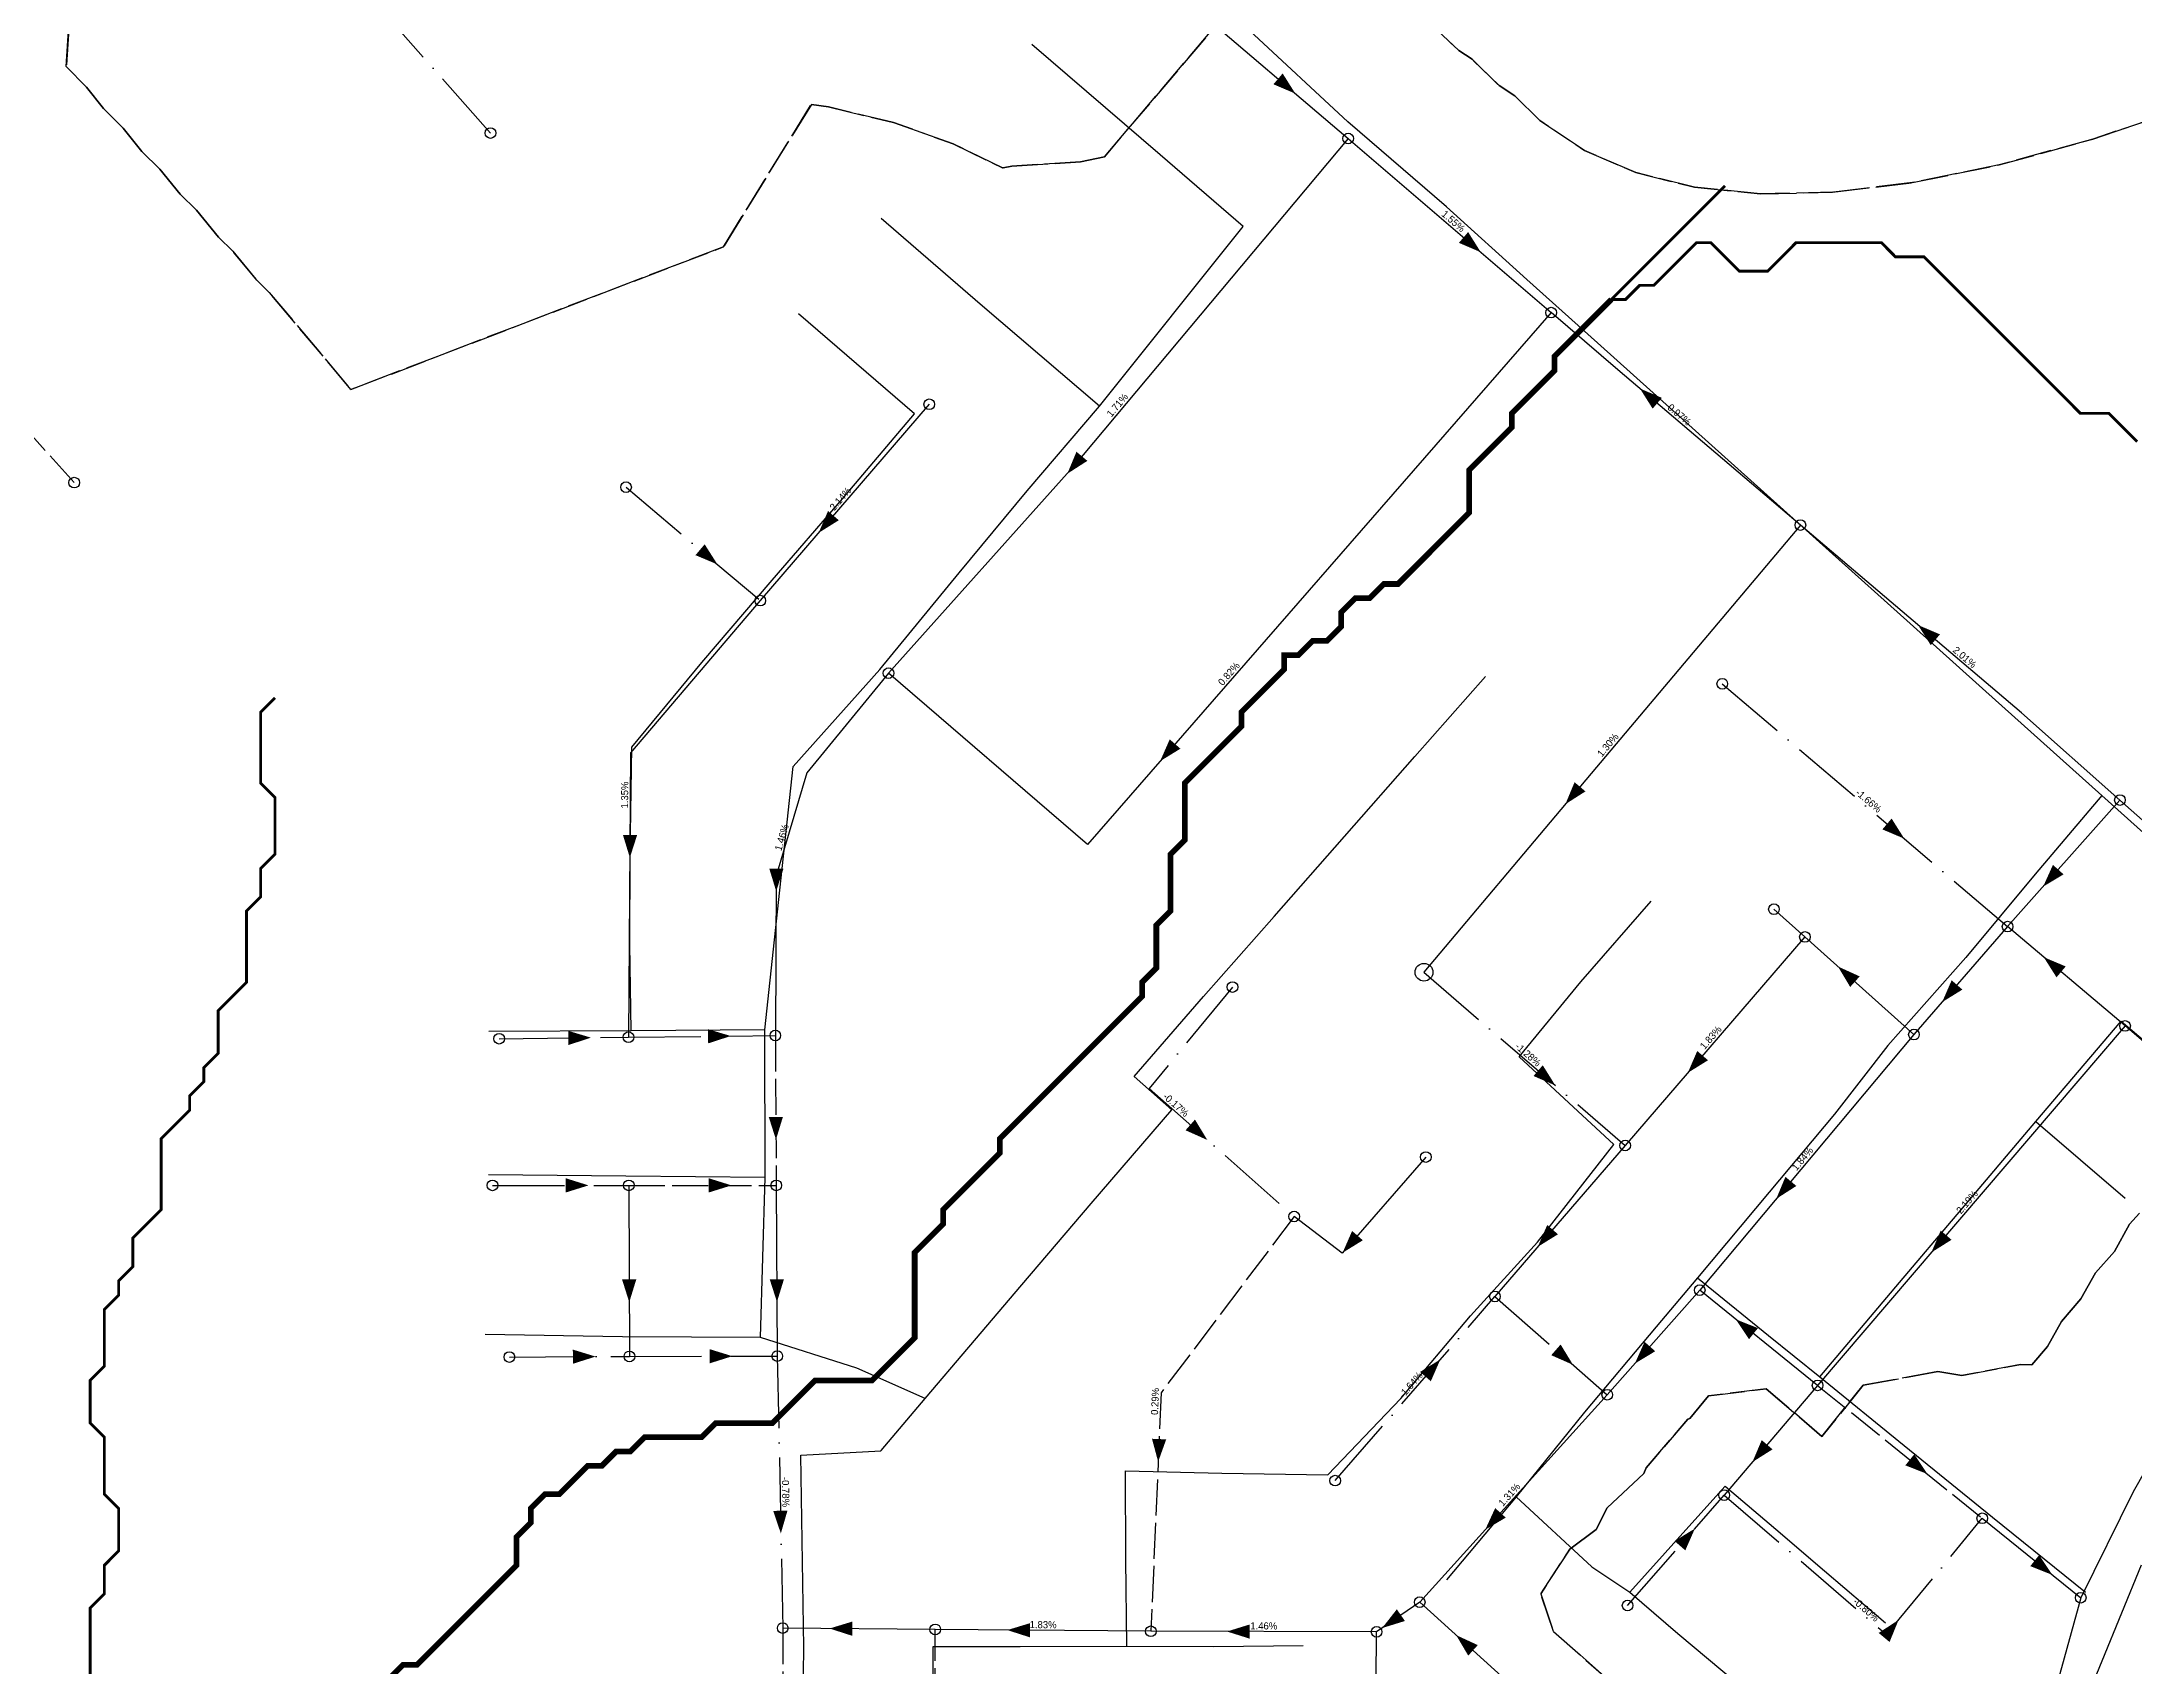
# Model space of a CAD drawing. Header units: metres. Extents: x 442821 to 452274, y 2561971 to 2571293.
# Drawn here: x 451134 to 451723, y 2569329 to 2569786 of the extents above; entities that cross this region are included whole.
import ezdxf
from ezdxf.enums import TextEntityAlignment as Align

# ---------------------------------------------------------------- set-up
doc = ezdxf.new("R2010")
doc.units = ezdxf.units.M
doc.header["$LTSCALE"] = 8
doc.linetypes.add('DASHDOT', pattern=[3.556, 2.54, -0.508, 0, -0.508])
doc.linetypes.add('DASHED', pattern=[1.524, 1.27, -0.254])
for name, color, linetype in [('A_ARROWS', 7, 'Continuous'), ('A_BUILT_2006', 252, 'Continuous'), ('A_CATCHMENTS', 7, 'Continuous'), ('A_GRADIENT', 8, 'Continuous'), ('A_JUNCTIONS', 8, 'Continuous'), ('A_RUNS', 7, 'Continuous'), ('A_STREAMS', 5, 'Continuous')]:
    doc.layers.add(name, color=color, linetype=linetype)

msp = doc.modelspace()

# ---------------------------------------------------------------- linework, layer by layer
at = {"layer": 'A_ARROWS', "color": 2}
for points in [[(451487.22, 2569771.21), (451481.05, 2569773.84), (451483.64, 2569776.88)], [(451539.4, 2569726.59), (451533.24, 2569729.23), (451535.84, 2569732.27)], [(451584.18, 2569688.24), (451590.35, 2569685.61), (451587.76, 2569682.57)], [(451423.04, 2569664.26), (451425.61, 2569670.45), (451428.68, 2569667.88)], [(451353.04, 2569647.62), (451355.7, 2569653.78), (451358.73, 2569651.17)], [(451324.58, 2569638.75), (451318.4, 2569641.35), (451320.98, 2569644.41)], [(451662.45, 2569621.69), (451668.62, 2569619.07), (451666.03, 2569616.02)], [(451449.16, 2569583.39), (451451.86, 2569589.53), (451454.87, 2569586.9)], [(451563.2, 2569571.28), (451565.79, 2569577.47), (451568.85, 2569574.89)], [(451658.59, 2569561.58), (451652.42, 2569564.2), (451655.01, 2569567.25)], [(451299.93, 2569556.23), (451297.98, 2569562.64), (451301.98, 2569562.61)], [(451341.12, 2569546.77), (451339.16, 2569553.18), (451343.16, 2569553.16)], [(451697.65, 2569548.09), (451700.41, 2569554.2), (451703.4, 2569551.55)], [(451639.92, 2569525.61), (451646.02, 2569522.84), (451643.35, 2569519.86)], [(451697.82, 2569528.24), (451704, 2569525.64), (451701.42, 2569522.58)], [(451669.23, 2569515.6), (451671.91, 2569521.74), (451674.93, 2569519.12)], [(451288.99, 2569505.6), (451282.62, 2569503.52), (451282.57, 2569507.52)], [(451328.34, 2569506.06), (451321.97, 2569503.99), (451321.92, 2569507.98)], [(451597.65, 2569495.7), (451600.31, 2569501.85), (451603.34, 2569499.24)], [(451560.38, 2569492.15), (451554.23, 2569494.81), (451556.83, 2569497.84)], [(451341.05, 2569476.91), (451339.01, 2569483.3), (451343.01, 2569483.32)], [(451462.44, 2569476.81), (451456.31, 2569479.54), (451458.96, 2569482.55)], [(451622.55, 2569460.25), (451625.13, 2569466.44), (451628.2, 2569463.87)], [(451288.3, 2569464.04), (451281.9, 2569462.04), (451281.9, 2569466.04)], [(451328.54, 2569464.04), (451322.14, 2569462.04), (451322.14, 2569466.04)], [(451500.5, 2569445.07), (451503.19, 2569451.21), (451506.2, 2569448.59)], [(451555.42, 2569446.74), (451558.09, 2569452.89), (451561.12, 2569450.28)], [(451666.2, 2569445.17), (451668.84, 2569451.33), (451671.88, 2569448.73)], [(451299.76, 2569431.16), (451297.74, 2569437.56), (451301.74, 2569437.57)], [(451341.33, 2569431.22), (451339.29, 2569437.61), (451343.29, 2569437.63)], [(451611.16, 2569426.34), (451617.4, 2569423.88), (451614.89, 2569420.77)], [(451565.36, 2569413.55), (451559.23, 2569416.26), (451561.86, 2569419.27)], [(451582.75, 2569413.9), (451585.49, 2569420.02), (451588.49, 2569417.37)], [(451290.29, 2569415.87), (451283.9, 2569413.84), (451283.88, 2569417.84)], [(451328.78, 2569415.98), (451322.38, 2569413.96), (451322.38, 2569417.96)], [(451528.02, 2569415.07), (451525.34, 2569408.93), (451522.31, 2569411.55)], [(451448.6, 2569386.26), (451446.87, 2569392.74), (451450.87, 2569392.57)], [(451342.42, 2569366.09), (451340.29, 2569372.45), (451344.29, 2569372.53)], [(451540.64, 2569367.16), (451543.45, 2569373.24), (451546.42, 2569370.56)], [(451511.64, 2569339.49), (451515.77, 2569344.77), (451518.05, 2569341.48)], [(451356.12, 2569339.36), (451362.53, 2569341.31), (451362.5, 2569337.31)], [(451406.14, 2569338.92), (451412.56, 2569340.87), (451412.53, 2569336.87)], [(451467.97, 2569338.52), (451474.38, 2569340.5), (451474.37, 2569336.5)], [(451532.46, 2569337.5), (451538.55, 2569334.69), (451535.87, 2569331.73)]]:
    msp.add_solid(points, dxfattribs=at)
at = {"layer": 'A_ARROWS', "color": 1}
for points in [[(451615.83, 2569386.19), (451618.46, 2569392.36), (451621.5, 2569389.77)], [(451665.12, 2569382.81), (451658.88, 2569385.27), (451661.39, 2569388.38)], [(451599.66, 2569367.48), (451596.95, 2569361.34), (451593.94, 2569363.98)], [(451700.26, 2569354.44), (451694.03, 2569356.91), (451696.54, 2569360.02)], [(451656.97, 2569341.77), (451654.44, 2569335.56), (451651.36, 2569338.11)]]:
    msp.add_solid(points, dxfattribs=at)
at = {"layer": 'A_BUILT_2006', "color": 252}
for points in [[(451449.14, 2569753.97), (451413.03, 2569785.07)], [(451502.01, 2569763.24), (451474.29, 2569788.98)], [(451529.76, 2569739.37), (451502.01, 2569763.24)], [(451472.52, 2569733.83), (451449.14, 2569753.97)], [(451552.34, 2569718.95), (451529.76, 2569739.37)], [(451398.53, 2569711.99), (451370.7, 2569736.07)], [(451432.06, 2569683.27), (451472.52, 2569733.83)], [(451572.24, 2569701.09), (451552.34, 2569718.95)], [(451380, 2569681.07), (451347.38, 2569709.24)], [(451432.06, 2569683.27), (451398.53, 2569711.99)], [(451592.52, 2569682.89), (451572.24, 2569701.09)], [(451359.73, 2569657.18), (451380, 2569681.07)], [(451411.76, 2569659.47), (451432.06, 2569683.27)], [(451615.42, 2569662.34), (451592.52, 2569682.89)], [(451637.44, 2569642.59), (451615.42, 2569662.34)], [(451340, 2569634.36), (451359.73, 2569657.18)], [(451392.63, 2569636.36), (451411.76, 2569659.47)], [(451660.27, 2569622.1), (451637.44, 2569642.59)], [(451320.14, 2569611.14), (451340, 2569634.36)], [(451370.24, 2569609.16), (451392.63, 2569636.36)], [(451680.62, 2569603.84), (451660.27, 2569622.1)], [(451300.49, 2569587.32), (451320.14, 2569611.14)], [(451345.91, 2569581.86), (451370.24, 2569609.16)], [(451520.87, 2569584.73), (451540.7, 2569607.24)], [(451714.2, 2569573.71), (451680.62, 2569603.84)], [(451300.01, 2569556.95), (451300.49, 2569587.32)], [(451501.05, 2569562.21), (451520.87, 2569584.73)], [(451342.16, 2569547.06), (451345.91, 2569581.86)], [(451714.2, 2569573.71), (451695.41, 2569551.6)], [(451741.25, 2569549.43), (451714.2, 2569573.71)], [(451481.22, 2569539.7), (451501.05, 2569562.21)], [(451299.96, 2569531.79), (451300.01, 2569556.95)], [(451695.41, 2569551.6), (451675.94, 2569528.12)], [(451337.94, 2569507.82), (451342.16, 2569547.06)], [(451567.55, 2569521.27), (451587.32, 2569543.98)], [(451461.4, 2569517.18), (451481.22, 2569539.7)], [(451300.26, 2569507.49), (451299.96, 2569531.79)], [(451675.94, 2569528.12), (451653.96, 2569503.41)], [(451550.18, 2569500.16), (451567.55, 2569521.27)], [(451441.83, 2569494.71), (451461.4, 2569517.18)], [(451300.26, 2569507.49), (451260.21, 2569507.29)], [(451337.94, 2569507.82), (451300.26, 2569507.49)], [(451338.03, 2569466.27), (451337.94, 2569507.82)], [(451695.62, 2569482.02), (451719.61, 2569510.22)], [(451719.61, 2569510.22), (451738.82, 2569493.92)], [(451653.96, 2569503.41), (451638.97, 2569484.06)], [(451576.86, 2569475.5), (451550.18, 2569500.16)], [(451452.42, 2569485.29), (451441.83, 2569494.71)], [(451429.72, 2569458.92), (451452.42, 2569485.29)], [(451638.97, 2569484.06), (451620.54, 2569462.1)], [(451673.46, 2569455.84), (451695.62, 2569482.02)], [(451695.62, 2569482.02), (451720.74, 2569460.45)], [(451555.4, 2569448.04), (451576.86, 2569475.5)], [(451298.84, 2569466.61), (451260.17, 2569467.03)], [(451338.03, 2569466.27), (451298.84, 2569466.61)], [(451336.68, 2569421.24), (451338.03, 2569466.27)], [(451620.54, 2569462.1), (451600.36, 2569438.05)], [(451410.28, 2569436.07), (451429.72, 2569458.92)], [(451657.21, 2569436.68), (451673.46, 2569455.84)], [(451536.48, 2569427.31), (451555.4, 2569448.04)], [(451600.36, 2569438.05), (451588.75, 2569424.21)], [(451600.36, 2569438.05), (451620.41, 2569421.78)], [(451395.32, 2569418.48), (451410.28, 2569436.07)], [(451634.83, 2569410.21), (451657.21, 2569436.68)], [(451516.9, 2569404.06), (451536.48, 2569427.31)], [(451297.84, 2569421.39), (451259.18, 2569422.04)], [(451336.68, 2569421.24), (451297.84, 2569421.39)], [(451363.77, 2569412.58), (451336.68, 2569421.24)], [(451588.75, 2569424.21), (451568.61, 2569400.22)], [(451620.41, 2569421.78), (451634.83, 2569410.21)], [(451383.07, 2569404.09), (451395.32, 2569418.48)], [(451383.07, 2569404.09), (451363.77, 2569412.58)], [(451634.83, 2569410.21), (451658.52, 2569390.87)], [(451370.56, 2569389.39), (451370.67, 2569389.43), (451383.07, 2569404.09)], [(451496.31, 2569382.63), (451516.9, 2569404.06)], [(451568.61, 2569400.22), (451549.35, 2569376.42)], [(451658.52, 2569390.87), (451683.44, 2569370.66)], [(451348.04, 2569388.17), (451370.56, 2569389.39)], [(451348.91, 2569334.12), (451348.04, 2569388.17)], [(451439.53, 2569358.73), (451439.46, 2569383.73)], [(451439.46, 2569383.73), (451466.57, 2569383.05)], [(451466.57, 2569383.05), (451496.31, 2569382.63)], [(451596.24, 2569366.16), (451608.13, 2569379.4)], [(451608.13, 2569379.4), (451622.41, 2569367.28)], [(451549.35, 2569376.42), (451529.73, 2569353.06)], [(451549.35, 2569376.42), (451570.62, 2569356.71)], [(451581.38, 2569349.57), (451596.24, 2569366.16)], [(451622.41, 2569367.28), (451636.17, 2569355.61)], [(451683.44, 2569370.66), (451709.56, 2569349.61)], [(451439.79, 2569334.39), (451439.53, 2569358.73)], [(451570.62, 2569356.71), (451581.38, 2569349.57)], [(451636.17, 2569355.61), (451653.33, 2569340.92)], [(451708.76, 2569316.79), (451725.29, 2569357.29)], [(451581.38, 2569349.57), (451594.83, 2569337.95)], [(451594.83, 2569337.95), (451620.21, 2569316.74)], [(451348.55, 2569304.12), (451348.91, 2569334.12)], [(451385.19, 2569301.69), (451385.3, 2569334.26)], [(451385.3, 2569334.26), (451409.79, 2569334.32)], [(451409.79, 2569334.32), (451439.79, 2569334.39)], [(451439.79, 2569334.39), (451464.3, 2569334.26)], [(451464.3, 2569334.26), (451489.41, 2569334.61)]]:
    msp.add_lwpolyline(points, dxfattribs=at)
at = {"layer": 'A_CATCHMENTS', "color": 3, "linetype": 'DASHED'}
for points in [[(451254.16, 2570283.03), (451775.2, 2569781.9), (451774.77, 2569781.71), (451741.22, 2569768.4), (451711.61, 2569758.41), (451685.27, 2569751.14), (451660.88, 2569746.16), (451638.42, 2569743.46), (451618.1, 2569743.03), (451599.58, 2569744.88), (451583.07, 2569748.97), (451568.59, 2569755.21), (451555.99, 2569763.65), (451548.98, 2569770.59), (451544.58, 2569773.47), (451536.94, 2569780.89), (451533.18, 2569783.31), (451524.89, 2569791.19)], [(451469.82, 2569796.22), (451433.46, 2569753.44), (451426.72, 2569752.03), (451407.41, 2569750.77), (451405, 2569750.31), (451404.82, 2569750.3), (451390.94, 2569757.08), (451374.08, 2569763.08), (451355.86, 2569767.48), (451351.02, 2569768.18), (451326.24, 2569728.08), (451221.43, 2569687.96), (451198.47, 2569715.3), (451194.96, 2569718.72), (451188.2, 2569726.85), (451184.18, 2569730.8), (451177.93, 2569738.39), (451173.4, 2569742.89), (451167.65, 2569749.93), (451162.62, 2569754.97), (451157.37, 2569761.47), (451151.84, 2569767.06), (451147.05, 2569773.06), (451141.34, 2569778.87), (451142.01, 2569789.41)]]:
    msp.add_lwpolyline(points, dxfattribs=at)
at = {"layer": 'A_CATCHMENTS', "color": 2, "linetype": 'DASHED'}
for points in [[(451142.01, 2569789.41), (451141.34, 2569778.87), (451147.05, 2569773.06), (451151.84, 2569767.06), (451157.37, 2569761.47), (451162.62, 2569754.97), (451167.65, 2569749.93), (451173.4, 2569742.89), (451177.93, 2569738.39), (451184.18, 2569730.8), (451188.2, 2569726.85), (451194.96, 2569718.72), (451198.47, 2569715.3), (451221.43, 2569687.96), (451326.24, 2569728.08), (451351.02, 2569768.18), (451355.86, 2569767.48), (451374.08, 2569763.08), (451390.94, 2569757.08), (451404.82, 2569750.3), (451405, 2569750.31), (451407.41, 2569750.77), (451426.72, 2569752.03), (451433.46, 2569753.44), (451469.82, 2569796.22)], [(451524.89, 2569791.19), (451533.18, 2569783.31), (451536.94, 2569780.89), (451544.58, 2569773.47), (451548.98, 2569770.59), (451555.99, 2569763.65), (451568.59, 2569755.21), (451583.07, 2569748.97), (451599.58, 2569744.88), (451618.1, 2569743.03), (451638.42, 2569743.46), (451660.88, 2569746.16), (451685.27, 2569751.14), (451711.61, 2569758.41), (451741.22, 2569768.4)], [(451724.79, 2569456.22), (451721.98, 2569453.08), (451717.69, 2569445.42), (451712.38, 2569439.39), (451708.29, 2569432.08), (451702.79, 2569425.71), (451698.89, 2569418.73), (451694.49, 2569413.55), (451691.32, 2569413.63), (451674.73, 2569410.57), (451668.02, 2569411.66), (451646.97, 2569407.78), (451635.39, 2569393.43), (451619.71, 2569406.78), (451603.49, 2569404.84), (451598.2, 2569398.48), (451597.64, 2569398.22), (451585.96, 2569384.61), (451585.32, 2569382.94), (451574.98, 2569373.32), (451571.91, 2569367.25), (451564.41, 2569361.65), (451556.28, 2569349.15), (451559.83, 2569338.53), (451574.12, 2569325.96)]]:
    msp.add_lwpolyline(points, dxfattribs=at)
at = {"layer": 'A_CATCHMENTS', "color": 1, "linetype": 'DASHED'}
msp.add_lwpolyline([(451574.12, 2569325.96), (451559.83, 2569338.53), (451556.28, 2569349.15), (451564.41, 2569361.65), (451571.91, 2569367.25), (451574.98, 2569373.32), (451585.32, 2569382.94), (451585.96, 2569384.61), (451597.64, 2569398.22), (451598.2, 2569398.48), (451603.49, 2569404.84), (451619.71, 2569406.78), (451635.39, 2569393.43), (451646.97, 2569407.78), (451668.02, 2569411.66), (451674.73, 2569410.57), (451691.32, 2569413.63), (451694.49, 2569413.55), (451698.89, 2569418.73), (451702.79, 2569425.71), (451708.29, 2569432.08), (451712.38, 2569439.39), (451717.69, 2569445.42), (451721.98, 2569453.08), (451724.79, 2569456.22)], dxfattribs=at)
at = {"layer": 'A_JUNCTIONS'}
for centre in [(451260.72, 2569760.12), (451502.07, 2569758.59), (451559.22, 2569709.59), (451384.19, 2569683.8), (451143.57, 2569661.75), (451298.86, 2569660.48), (451629.33, 2569649.83), (451336.63, 2569628.56), (451372.72, 2569608.14), (451607.36, 2569605.17), (451719.27, 2569572.45), (451621.91, 2569541.73), (451687.66, 2569536.84), (451630.62, 2569533.93), (451469.52, 2569519.84), (451340.87, 2569506.21), (451661.31, 2569506.47), (451720.7, 2569508.89), (451263.16, 2569505.3), (451299.55, 2569505.72), (451523.92, 2569472.01), (451580.02, 2569475.26), (451261.26, 2569464.04), (451299.65, 2569464.04), (451341.13, 2569464.04), (451486.88, 2569455.28), (451543.38, 2569432.77), (451601, 2569434.55), (451266.02, 2569415.75), (451299.81, 2569415.91), (451341.43, 2569416.01), (451634.2, 2569407.76), (451575, 2569405.13), (451498.43, 2569380.97), (451607.91, 2569376.89), (451680.54, 2569370.36), (451708.22, 2569348.02), (451522.21, 2569346.78), (451580.71, 2569345.83), (451342.95, 2569339.48), (451385.87, 2569339.1), (451446.56, 2569338.57), (451510.08, 2569338.41)]:
    msp.add_circle(centre, 1.5, dxfattribs=at)
at = {"layer": 'A_JUNCTIONS', "color": 30}
msp.add_circle((451523.41, 2569524.01), 2.5, dxfattribs=at)
at = {"layer": 'A_RUNS', "color": 3, "linetype": 'DASHDOT'}
msp.add_lwpolyline([(451260.72, 2569760.12), (451209.49, 2569817.95)], dxfattribs=at)
at = {"layer": 'A_RUNS', "color": 2}
for points in [[(451457.32, 2569796.63), (451502.07, 2569758.59)], [(451502.07, 2569758.59), (451424.55, 2569666.08), (451372.72, 2569608.14)], [(451502.07, 2569758.59), (451559.22, 2569709.59)], [(451559.22, 2569709.59), (451428.73, 2569559.96), (451372.72, 2569608.14)], [(451629.33, 2569649.83), (451577.99, 2569693.5), (451559.22, 2569709.59)], [(451384.19, 2569683.8), (451336.63, 2569628.56)], [(451629.33, 2569649.83), (451564.93, 2569573.33), (451523.41, 2569524.01)], [(451719.27, 2569572.45), (451691.54, 2569596.96), (451629.33, 2569649.83)], [(451336.63, 2569628.56), (451300.15, 2569585.72), (451299.55, 2569505.72)], [(451372.72, 2569608.14), (451349.71, 2569580.1), (451341.15, 2569551.16), (451340.87, 2569506.21)], [(451719.27, 2569572.45), (451687.66, 2569536.84)], [(451775.27, 2569522.96), (451719.27, 2569572.45)], [(451630.62, 2569533.93), (451580.02, 2569475.26)], [(451661.31, 2569506.47), (451630.62, 2569533.93)], [(451687.66, 2569536.84), (451661.31, 2569506.47)], [(451720.7, 2569508.89), (451687.66, 2569536.84)], [(451720.7, 2569508.89), (451634.2, 2569407.76)], [(451661.31, 2569506.47), (451601, 2569434.55)], [(451580.02, 2569475.26), (451543.38, 2569432.77)], [(451523.92, 2569472.01), (451500.42, 2569444.98), (451486.88, 2569455.28)], [(451299.65, 2569464.04), (451299.81, 2569415.91)], [(451341.13, 2569464.04), (451341.43, 2569416.01)], [(451601, 2569434.55), (451575, 2569405.13)], [(451634.2, 2569407.76), (451601, 2569434.55)], [(451575, 2569405.13), (451522.21, 2569346.78)], [(451522.21, 2569346.78), (451510.08, 2569338.41)], [(451555.26, 2569316.87), (451522.21, 2569346.78)], [(451385.87, 2569339.1), (451342.95, 2569339.48)], [(451446.56, 2569338.57), (451385.87, 2569339.1)], [(451510.08, 2569338.41), (451446.56, 2569338.57)], [(451509.8, 2569296.93), (451510.08, 2569338.41)]]:
    msp.add_lwpolyline(points, dxfattribs=at)
at = {"layer": 'A_RUNS', "color": 2, "linetype": 'DASHED'}
for points in [[(451143.57, 2569661.75), (451035.44, 2569782.33)], [(451763.19, 2569472.95), (451720.7, 2569508.89)], [(451340.87, 2569506.21), (451341.13, 2569464.04)], [(451299.65, 2569464.04), (451341.13, 2569464.04)], [(451486.88, 2569455.28), (451449.43, 2569405.68), (451446.56, 2569338.57)], [(451342.95, 2569339.48), (451343.31, 2569245.68)], [(451385.59, 2569200.65), (451385.68, 2569244.89), (451385.87, 2569339.1)]]:
    msp.add_lwpolyline(points, dxfattribs=at)
at = {"layer": 'A_RUNS', "color": 2, "linetype": 'DASHDOT'}
for points in [[(451298.86, 2569660.48), (451336.63, 2569628.56)], [(451607.36, 2569605.17), (451687.66, 2569536.84)], [(451621.91, 2569541.73), (451630.62, 2569533.93)], [(451469.52, 2569519.84), (451446.03, 2569491.27), (451486.88, 2569455.28)], [(451523.41, 2569524.01), (451523.38, 2569523.98), (451580.02, 2569475.26)], [(451263.16, 2569505.3), (451299.55, 2569505.72)], [(451299.55, 2569505.72), (451340.87, 2569506.21)], [(451261.26, 2569464.04), (451299.65, 2569464.04)], [(451498.43, 2569380.97), (451543.38, 2569432.77)], [(451543.38, 2569432.77), (451575, 2569405.13)], [(451266.02, 2569415.75), (451299.81, 2569415.91)], [(451299.81, 2569415.91), (451341.43, 2569416.01)], [(451341.43, 2569416.01), (451342.95, 2569339.48)]]:
    msp.add_lwpolyline(points, dxfattribs=at)
at = {"layer": 'A_RUNS', "color": 1}
for points in [[(451801.56, 2569499.73), (451772.65, 2569464.95), (451723.02, 2569377.77), (451708.22, 2569348.02)], [(451634.2, 2569407.76), (451607.91, 2569376.89)], [(451680.54, 2569370.36), (451708.22, 2569348.02)], [(451708.22, 2569348.02), (451667.55, 2569200.65)]]:
    msp.add_lwpolyline(points, dxfattribs=at)
at = {"layer": 'A_RUNS', "color": 1, "linetype": 'DASHED'}
msp.add_lwpolyline([(451634.2, 2569407.76), (451680.54, 2569370.36)], dxfattribs=at)
at = {"layer": 'A_RUNS', "color": 1, "linetype": 'DASHDOT'}
for points in [[(451580.71, 2569345.83), (451607.91, 2569376.89)], [(451607.91, 2569376.89), (451653.56, 2569337.63), (451680.54, 2569370.36)]]:
    msp.add_lwpolyline(points, dxfattribs=at)
at = {"layer": 'A_STREAMS', "color": 5}
for points, const_width in [([(451608.11, 2569745.28), (451604.11, 2569741.28), (451600.11, 2569737.28), (451596.11, 2569733.28), (451592.11, 2569729.28), (451588.11, 2569725.27), (451584.11, 2569721.27), (451580.11, 2569717.27), (451576.11, 2569713.27)], 0.8), ([(451724.13, 2569673.26), (451720.13, 2569677.26), (451716.13, 2569681.26), (451712.13, 2569681.26), (451708.12, 2569681.26), (451704.12, 2569685.26), (451700.12, 2569689.26), (451696.12, 2569693.26), (451692.12, 2569697.26), (451688.12, 2569701.27), (451684.12, 2569705.27), (451680.12, 2569709.27), (451676.12, 2569713.27), (451672.12, 2569717.27), (451668.12, 2569721.27), (451664.12, 2569725.27), (451660.12, 2569725.27), (451656.12, 2569725.27), (451652.12, 2569729.28), (451648.12, 2569729.28), (451644.12, 2569729.28), (451640.12, 2569729.28), (451636.12, 2569729.28), (451632.11, 2569729.28), (451628.11, 2569729.28), (451624.11, 2569725.27), (451620.11, 2569721.27), (451616.11, 2569721.27), (451612.11, 2569721.27), (451608.11, 2569725.27), (451604.11, 2569729.28), (451600.11, 2569729.28), (451596.11, 2569725.27), (451592.11, 2569721.27), (451588.11, 2569717.27), (451584.11, 2569717.27), (451580.11, 2569713.27), (451576.11, 2569713.27)], 0.8), ([(451576.11, 2569713.27), (451572.11, 2569709.27), (451568.11, 2569705.27), (451564.11, 2569701.27), (451560.1, 2569697.26), (451560.1, 2569693.26), (451556.1, 2569689.26), (451552.1, 2569685.26), (451548.1, 2569681.26), (451548.1, 2569677.26), (451544.1, 2569673.26), (451540.1, 2569669.25), (451536.1, 2569665.25), (451536.1, 2569661.25), (451536.1, 2569657.25), (451536.1, 2569653.25), (451532.1, 2569649.25), (451528.1, 2569645.25), (451524.1, 2569641.24), (451520.1, 2569637.24), (451516.1, 2569633.24), (451512.1, 2569633.24), (451508.1, 2569629.24), (451504.1, 2569629.24), (451500.1, 2569625.24), (451500.1, 2569621.24), (451496.1, 2569617.24), (451492.1, 2569617.24), (451488.09, 2569613.23), (451484.09, 2569613.23), (451484.09, 2569609.23), (451480.09, 2569605.23), (451476.09, 2569601.23), (451472.09, 2569597.23), (451472.09, 2569593.23), (451468.09, 2569589.23), (451464.09, 2569585.22), (451460.09, 2569581.22), (451456.09, 2569577.22), (451456.09, 2569573.22), (451456.09, 2569569.22), (451456.09, 2569565.22), (451456.09, 2569561.22), (451452.09, 2569557.22), (451452.09, 2569553.21), (451452.09, 2569549.21), (451452.09, 2569545.21), (451452.09, 2569541.21), (451448.09, 2569537.21), (451448.09, 2569533.21), (451448.09, 2569529.21), (451448.09, 2569525.2), (451444.09, 2569521.2), (451444.09, 2569517.2), (451440.09, 2569513.2), (451436.09, 2569509.2), (451432.09, 2569505.2), (451428.09, 2569501.2), (451424.09, 2569497.19), (451420.09, 2569493.19), (451416.08, 2569489.19), (451412.08, 2569485.19), (451408.08, 2569481.19), (451404.08, 2569477.19), (451404.08, 2569473.19), (451400.08, 2569469.18), (451396.08, 2569465.18), (451392.08, 2569461.18), (451388.08, 2569457.18), (451388.08, 2569453.18), (451384.08, 2569449.18), (451380.08, 2569445.18), (451380.08, 2569441.17), (451380.08, 2569437.17), (451380.08, 2569433.17), (451380.08, 2569429.17), (451380.08, 2569425.17), (451380.08, 2569421.17), (451376.08, 2569417.17), (451372.08, 2569413.16), (451368.08, 2569409.16), (451364.08, 2569409.16), (451360.08, 2569409.16), (451356.08, 2569409.16), (451352.08, 2569409.16), (451348.08, 2569405.16), (451344.07, 2569401.16), (451340.07, 2569397.16), (451336.07, 2569397.16), (451332.07, 2569397.16), (451328.07, 2569397.16), (451324.07, 2569397.16), (451320.07, 2569393.16), (451316.07, 2569393.16), (451312.07, 2569393.16), (451308.07, 2569393.16), (451304.07, 2569393.16), (451300.07, 2569389.16), (451296.07, 2569389.16), (451292.07, 2569385.16), (451288.07, 2569385.16), (451284.07, 2569381.15), (451280.07, 2569377.15), (451276.07, 2569377.15), (451272.06, 2569373.15), (451272.06, 2569369.15), (451268.06, 2569365.15), (451268.06, 2569361.15), (451268.06, 2569357.15), (451264.06, 2569353.14), (451260.06, 2569349.14), (451256.06, 2569345.14), (451252.06, 2569341.14), (451248.06, 2569337.14), (451244.06, 2569333.14), (451240.06, 2569329.14), (451236.06, 2569329.14), (451232.06, 2569325.13)], 1.6), ([(451200.05, 2569601.23), (451196.05, 2569597.23), (451196.05, 2569593.23), (451196.05, 2569589.23), (451196.05, 2569585.22), (451196.05, 2569581.22), (451196.05, 2569577.22), (451200.05, 2569573.22), (451200.05, 2569569.22), (451200.05, 2569565.22), (451200.05, 2569561.22), (451200.05, 2569557.22), (451196.05, 2569553.21), (451196.05, 2569549.21), (451196.05, 2569545.21), (451192.05, 2569541.21), (451192.05, 2569537.21), (451192.05, 2569533.21), (451192.05, 2569529.21), (451192.05, 2569525.2), (451192.05, 2569521.2), (451188.05, 2569517.2), (451184.05, 2569513.2), (451184.05, 2569509.2), (451184.05, 2569505.2), (451184.05, 2569501.2), (451180.05, 2569497.19), (451180.05, 2569493.19), (451176.05, 2569489.19), (451176.05, 2569485.19), (451172.05, 2569481.19), (451168.05, 2569477.19), (451168.05, 2569473.19), (451168.05, 2569469.18), (451168.05, 2569465.18), (451168.05, 2569461.18), (451168.05, 2569457.18), (451164.05, 2569453.18), (451160.05, 2569449.18), (451160.05, 2569445.18), (451160.05, 2569441.17), (451156.05, 2569437.17), (451156.05, 2569433.17), (451152.05, 2569429.17), (451152.05, 2569425.17), (451152.05, 2569421.17), (451152.05, 2569417.17), (451152.05, 2569413.16), (451148.05, 2569409.16), (451148.05, 2569405.16), (451148.05, 2569401.16), (451148.05, 2569397.16), (451152.05, 2569393.16), (451152.05, 2569389.16), (451152.05, 2569385.16), (451152.05, 2569381.15), (451152.05, 2569377.15), (451156.05, 2569373.15), (451156.05, 2569369.15), (451156.05, 2569365.15), (451156.05, 2569361.15), (451152.05, 2569357.15), (451152.05, 2569353.14), (451152.05, 2569349.14), (451148.05, 2569345.14), (451148.05, 2569341.14), (451148.05, 2569337.14), (451148.05, 2569333.14), (451148.05, 2569329.14), (451148.05, 2569325.13)], 0.8)]:
    msp.add_lwpolyline(points, dxfattribs=dict(at, const_width=const_width))

# ---------------------------------------------------------------- texts
at = {"layer": 'A_GRADIENT', "color": 2}
for s, rotation, p in [('1.55%', -40.60661, (451530.65, 2569734.09)), ('1.71%', 50.03983, (451438.35, 2569682.54)), ('0.97%', 319.61413, (451594.25, 2569679.68)), ('2.14%', 49.27394, (451360.41, 2569656.18)), ('2.01%', 319.63922, (451674.54, 2569611.41)), ('0.82%', 48.90687, (451469.7, 2569606.94)), ('1.30%', 49.90929, (451576.37, 2569586.92)), ('1.35%', 89.56931, (451300.06, 2569573.85)), ('-1.66%', -40.39786, (451647.51, 2569571.01)), ('1.46%', 73.53169, (451344.2, 2569561.47)), ('1.83%', 49.22421, (451605.32, 2569504.59)), ('-1.28%', -40.70194, (451551.68, 2569499.63)), ('-0.17%', -41.37476, (451452.57, 2569485.5)), ('1.84%', 50.01771, (451631.15, 2569470.51)), ('2.19%', 49.46052, (451677.45, 2569458.32)), ('-1.64%', 49.05121, (451520.9, 2569406.87)), ('0.29%', 87.55306, (451449.32, 2569403.18)), ('-0.78%', -88.86081, (451342.19, 2569377.74)), ('1.31%', 47.8602, (451548.6, 2569375.96)), ('1.83%', 359.50565, (451416.21, 2569338.84)), ('1.46%', 359.85103, (451478.32, 2569338.49))]:
    msp.add_text(s, height=2, rotation=rotation, dxfattribs=at).set_placement(p, align=Align.BOTTOM_CENTER)
at = {"layer": 'A_GRADIENT', "color": 1}
msp.add_text('-0.80%', height=2, rotation=-40.69425, dxfattribs=at).set_placement((451646.81, 2569343.43), align=Align.BOTTOM_CENTER)

doc.saveas('drawing.dxf')
